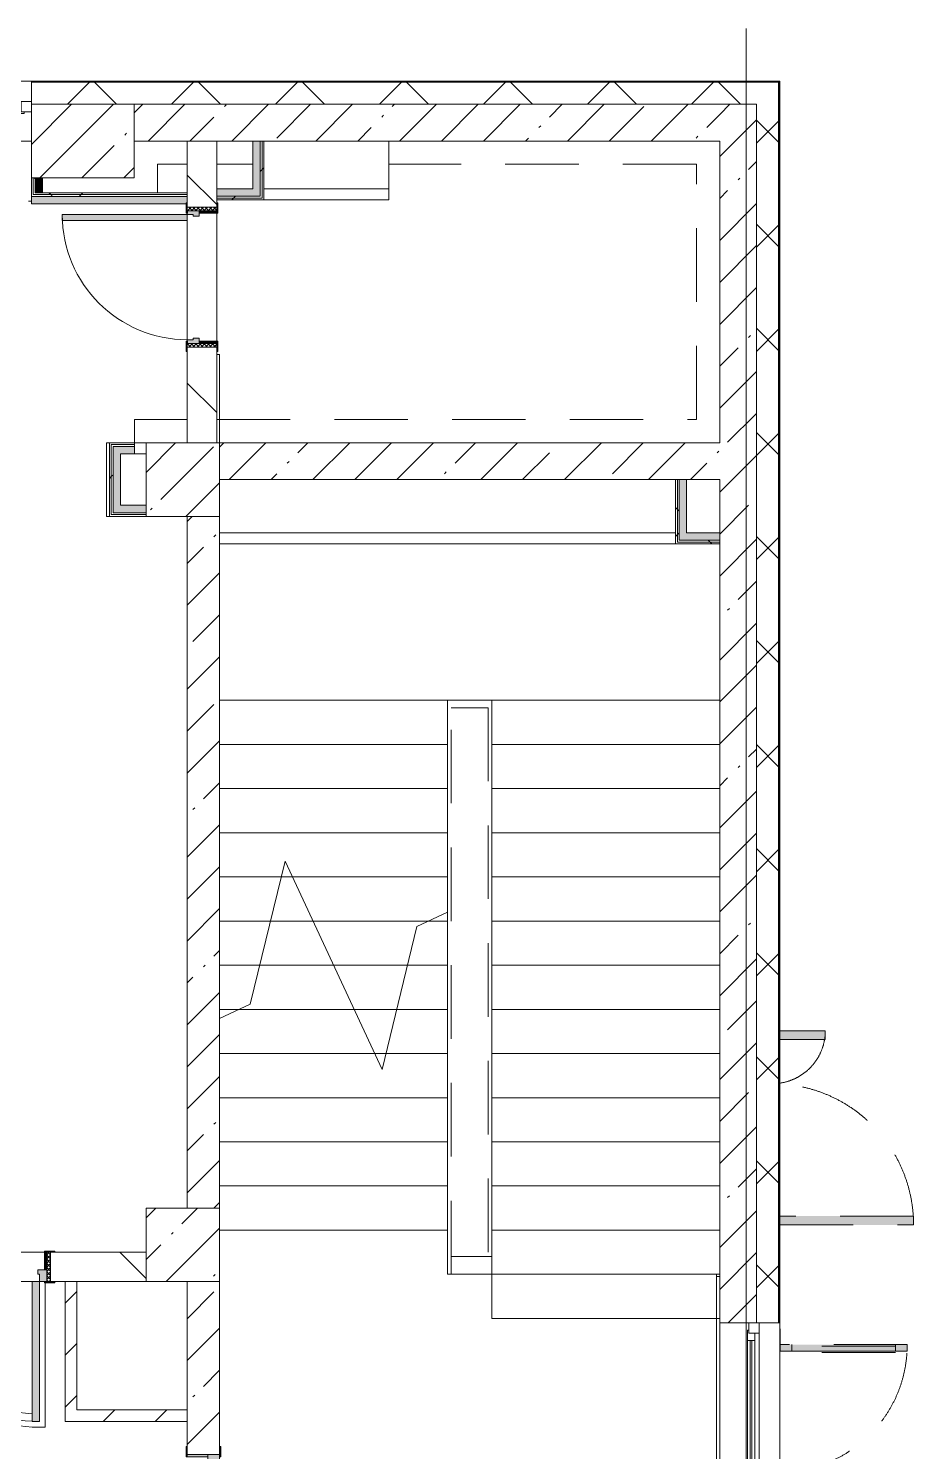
# Model space of a CAD drawing. Header units: millimetres. Extents: x 35098 to 231722, y -8553 to 29000.
# Drawn here: x 224843 to 230860, y 12246 to 21915 of the extents above; entities that cross this region are included whole.
import ezdxf

# ---------------------------------------------------------------- set-up
doc = ezdxf.new("R2010")
doc.units = ezdxf.units.MM
doc.linetypes.add('200_ШТРИХ__ш1_п0_6_', pattern=[800, 500, -300])
for name, color, linetype, lineweight in [('A-DETL-MBND-1', 7, '200_ШТРИХ__ш1_п0_6_', 9), ('A-GLAZ-2', 7, 'Continuous', 5), ('A-WALL', 7, 'Continuous', 9), ('A-WALL-4', 7, 'Continuous', 5), ('I-WALL-3', 7, 'Continuous', 5), ('S-COLS-1', 7, 'Continuous', 5), ('S-STRS-4', 7, 'Continuous', 5), ('S-STRS-MBND-2', 7, 'Continuous', 5), ('Оси', 7, 'Continuous', 9)]:
    doc.layers.add(name, color=color, linetype=linetype, lineweight=lineweight)
for name, color, linetype, lineweight, true_color in [('A-DOOR-2', 7, 'Continuous', 5, 0xaaaaaa), ('A-DOOR-3', 7, 'Continuous', 5, 0xe2e2e2), ('A-DOOR-FRAM-1', 7, 'Continuous', 5, 0xe2e2e2), ('A-DOOR-FRAM-2', 7, 'Continuous', 5, 0xaaaaaa), ('A-FLOR-1', 7, 'Continuous', 5, 0xaaaaaa), ('I-WALL-1', 7, 'Continuous', 5, 0xe7e7e7), ('I-WALL-2', 7, 'Continuous', 9, 0xe7e7e7)]:
    doc.layers.add(name, color=color, linetype=linetype, lineweight=lineweight, true_color=true_color)
pattern_1 = [(45, (104712.3, 0), (-285.1231, 285.1231), []), (45, (104997.44, 0), (-285.1231, 285.1231), [504.031, -100.806, 16.764, -84.042])]
pattern_2 = [(45, (104712.3, 0), (-353.5534, 353.5534), []), (135, (104712.3, 0), (-353.5534, -353.5534), [])]
pattern_3 = [(135, (104712.3, 0), (-353.5534, -353.5534), [])]
pattern_4 = [(45, (104712.32, 0), (-176.7767, 176.7767), [])]
pattern_5 = [(45, (104712.3, 0), (-530.33, 530.33), []), (135, (104712.3, 0), (-530.33, -530.33), [])]

# ---------------------------------------------------------------- blocks, each defined once
blk = doc.blocks.new('110_Дверь_СКБ_2Ст - Д-1_л_Лестничная клетка EIS60 2-32142534-2_7_2_птичка')
at = {"layer": 'A-DOOR-3'}
for points in [[(662.5, 110), (662.5, 1010), (612.5, 1010), (612.5, 110)], [(-587.5, 510), (-637.5, 510), (-637.5, 110), (-587.5, 110), (-587.5, 433.2)], [(712.5, 30), (697.5, 30), (697.5, -110), (712.5, -110), (712.5, -30.6)]]:
    blk.add_hatch(color=256, dxfattribs=at).paths.add_polyline_path(points)
h = blk.add_hatch(color=256, dxfattribs=at)
h.paths.add_polyline_path([(712.5, 110), (662.5, 110), (662.5, 60), (652.5, 60), (652.5, 30), (712.5, 30)])
h.paths.add_polyline_path([(-627.5, 30), (-627.5, 60), (-637.5, 60), (-637.5, 110), (-687.5, 110), (-687.5, 30)])
at = {"layer": 'A-DOOR-FRAM-1'}
for points in [[(-672.5, 110), (-672.5, 118), (-742.5, 118), (-742.5, 110)], [(767.5, 110), (767.5, 118), (697.5, 118), (697.5, 110)], [(-672.5, 30), (-687.5, 30), (-687.5, -110), (-672.5, -110), (-672.5, -30.6)], [(-672.5, -110), (-742.5, -110), (-742.5, -118), (-672.5, -118)], [(767.5, -118), (767.5, -110), (697.5, -110), (697.5, -118)]]:
    blk.add_hatch(color=256, dxfattribs=at).paths.add_polyline_path(points)
at = {"layer": 'A-DOOR-2'}
for p, q in [((662.5, 1010), (612.5, 1010)), ((612.5, 1010), (612.5, 110)), ((662.5, 110), (662.5, 1010)), ((-637.5, 510), (-637.5, 110)), ((-587.5, 510), (-637.5, 510)), ((-587.5, 110), (-587.5, 510)), ((-637.5, 110), (-587.5, 110)), ((612.5, 110), (662.5, 110))]:
    blk.add_line(p, q, dxfattribs=at)
for centre, radius, start, end in [((662.5, 110), 900, 90, 180), ((-637.5, 110), 400, 360, 90)]:
    blk.add_arc(centre, radius, start, end, dxfattribs=at)
at = {"layer": 'A-DOOR-FRAM-2'}
for p, q in [((-672.5, 118), (-742.5, 118)), ((-742.5, 118), (-742.5, 110)), ((-742.5, 110), (-672.5, 110)), ((-637.5, 110), (-687.5, 110)), ((-687.5, 110), (-687.5, 30)), ((-672.5, 110), (-672.5, 118)), ((-637.5, 60), (-637.5, 110)), ((662.5, 110), (662.5, 60)), ((712.5, 110), (662.5, 110)), ((767.5, 118), (697.5, 118)), ((697.5, 118), (697.5, 110)), ((697.5, 110), (767.5, 110)), ((712.5, 30), (712.5, 110)), ((767.5, 110), (767.5, 118)), ((-687.5, 30), (-627.5, 30)), ((-672.5, 30), (-687.5, 30)), ((-687.5, 30), (-687.5, -110)), ((-672.5, -110), (-672.5, 30)), ((-627.5, 60), (-637.5, 60)), ((-627.5, 30), (-627.5, 60)), ((662.5, 60), (652.5, 60)), ((652.5, 60), (652.5, 30)), ((652.5, 30), (712.5, 30)), ((712.5, 30), (697.5, 30)), ((697.5, 30), (697.5, -110)), ((712.5, -110), (712.5, 30)), ((-672.5, -110), (-742.5, -110)), ((-742.5, -110), (-742.5, -118)), ((-742.5, -118), (-672.5, -118)), ((-687.5, -110), (-672.5, -110)), ((-672.5, -118), (-672.5, -110)), ((697.5, -110), (712.5, -110)), ((767.5, -110), (697.5, -110)), ((697.5, -110), (697.5, -118)), ((697.5, -118), (767.5, -118)), ((767.5, -118), (767.5, -110))]:
    blk.add_line(p, q, dxfattribs=at)
blk = doc.blocks.new('120_Окно_СКБ_1Ст - 120_Окно_СКБ_1Ст 900х2500_h_ с форточкой-V128-2_7_2_птичка')
at = {"layer": 'A-GLAZ-2'}
for p, q in [((-450, -127), (-450, -57)), ((-450, -57), (-380, -57)), ((450, -57), (-450, -57)), ((-380, -57), (-380, -127)), ((380, -87), (-380, -87)), ((-380, -87), (-380, -127)), ((-330, -137), (-330, -87)), ((330, -137), (330, -87)), ((380, -127), (380, -57)), ((380, -57), (450, -57)), ((380, -127), (380, -87)), ((450, -57), (450, -127)), ((-380, -127), (-450, -127)), ((-450, -127), (-400, -127)), ((-380, -127), (-400, -127)), ((-400, -127), (-400, -137)), ((-400, -137), (400, -137)), ((400, -137), (-400, -137)), ((-330, -107), (330, -107)), ((330, -117), (-330, -117)), ((450, -127), (380, -127)), ((400, -127), (380, -127)), ((400, -127), (449.8, -127)), ((400, -137), (400, -127))]:
    blk.add_line(p, q, dxfattribs=at)
blk = doc.blocks.new('120_Окно_СКБ_1Ст - 120_Окно_СКБ_1Ст 1200х2500_h_ с форточкой2-24160662-2_7_2_птичка')
at = {"layer": 'A-GLAZ-2'}
for p, q in [((-600, -127), (-600, -57)), ((-600, -57), (-530, -57)), ((600, -57), (-600, -57)), ((-530, -57), (-530, -127)), ((530, -87), (-530, -87)), ((-530, -87), (-530, -127)), ((-480, -137), (-480, -87)), ((480, -137), (480, -87)), ((530, -127), (530, -57)), ((530, -57), (600, -57)), ((530, -127), (530, -87)), ((600, -57), (600, -127)), ((-530, -127), (-600, -127)), ((-600, -127), (-550, -127)), ((-530, -127), (-550, -127)), ((-550, -127), (-550, -137)), ((-550, -137), (550, -137)), ((550, -137), (-550, -137)), ((-480, -107), (480, -107)), ((480, -117), (-480, -117)), ((600, -127), (530, -127)), ((550, -127), (530, -127)), ((550, -127), (600, -127)), ((550, -137), (550, -127))]:
    blk.add_line(p, q, dxfattribs=at)
blk = doc.blocks.new('110_Дверь_СКБ_1Ст_Внутренняя1 - Д-8 950x2100h_охрана-V79-2_7_2_птичка')
at = {"layer": 'A-DOOR-2'}
h = blk.add_hatch(dxfattribs=at)
h.set_pattern_fill('FP_116', color=256, style=0, pattern_type=2)
h.set_pattern_definition([(135, (1826.41, 164.685), (-14.14214, -14.14214), []), (225, (1826.41, 164.685), (14.14214, -14.14214), [])])
h.paths.add_polyline_path([(487.5, 100), (462.5, 100), (462.5, -100), (487.5, -100), (487.5, -34.8)])
at = {"layer": 'A-DOOR-3'}
h = blk.add_hatch(color=256, dxfattribs=at)
h.paths.add_polyline_path([(-437.5, 100), (-437.5, 20), (-402.5, 20), (-402.5, 60), (-412.5, 60), (-416.2, 100)])
h.paths.add_polyline_path([(437.5, 100), (437.5, 60), (427.5, 60), (427.5, 20), (462.5, 20), (462.5, 100)])
at = {"layer": 'A-DOOR-FRAM-1'}
for points in [[(397.5, 950), (397.5, 100), (437.5, 100), (437.5, 950)], [(-492.5, 108), (-492.5, 100), (-422.5, 100), (-422.5, 108)], [(511.4, 108), (447.5, 108), (447.5, 100), (517.5, 100), (517.5, 108)], [(-422.5, 20), (-437.5, 20), (-437.5, -100), (-422.5, -100), (-422.5, -34.8)], [(462.5, 20), (447.5, 20), (447.5, -100), (462.5, -100), (462.5, -34.8)], [(-492.5, -100), (-492.5, -108), (-422.5, -108), (-422.5, -100)], [(517.5, -100), (447.5, -100), (447.5, -108), (517.5, -108)]]:
    blk.add_hatch(color=256, dxfattribs=at).paths.add_polyline_path(points)
at = {"layer": 'A-DOOR-FRAM-2'}
h = blk.add_hatch(dxfattribs=at)
h.set_pattern_fill('FP_117', color=256, style=0, pattern_type=2)
h.set_pattern_definition([(45, (-296.384, 164.685), (-14.1421, 14.1421), []), (135, (-296.384, 164.685), (-14.1421, -14.1421), [])])
h.paths.add_polyline_path([(-437.5, 100), (-462.5, 100), (-462.5, -100), (-437.5, -100), (-437.5, -34.8)])
at = {"layer": 'A-DOOR-2'}
for p, q in [((437.5, 950), (397.5, 950)), ((397.5, 950), (397.5, 100)), ((437.5, 100), (437.5, 950)), ((397.5, 100), (437.5, 100))]:
    blk.add_line(p, q, dxfattribs=at)
blk.add_arc((437.5, 100), 850, 90, 180, dxfattribs=at)
at = {"layer": 'A-DOOR-FRAM-2'}
for p, q in [((-422.5, 108), (-492.5, 108)), ((-492.5, 108), (-492.5, 100)), ((-492.5, 100), (-422.5, 100)), ((-437.5, 100), (-462.5, 100)), ((-462.5, 100), (-462.5, -100)), ((-412.5, 100), (-437.5, 100)), ((-437.5, 100), (-437.5, 20)), ((-437.5, -100), (-437.5, 100)), ((-422.5, 100), (-437.5, 100)), ((-437.5, 100), (-437.5, 99)), ((-437.5, 99), (-422.5, 99)), ((-422.5, 100), (-422.5, 108)), ((-422.5, 99), (-422.5, 100)), ((-412.5, 60), (-412.5, 100)), ((437.5, 100), (437.5, 60)), ((462.5, 100), (437.5, 100)), ((517.5, 108), (447.5, 108)), ((447.5, 108), (447.5, 100)), ((462.5, 100), (447.5, 100)), ((447.5, 100), (447.5, 99)), ((447.5, 100), (517.5, 100)), ((447.5, 99), (462.5, 99)), ((462.5, 20), (462.5, 100)), ((487.5, 100), (462.5, 100)), ((462.5, 100), (462.5, -100)), ((462.5, 99), (462.5, 100)), ((487.5, -100), (487.5, 100)), ((517.5, 100), (517.5, 108)), ((-437.5, 20), (-402.5, 20)), ((-422.5, 20), (-437.5, 20)), ((-437.5, 20), (-437.5, -100)), ((-422.5, -100), (-422.5, 20)), ((-402.5, 60), (-412.5, 60)), ((-402.5, 20), (-402.5, 60)), ((437.5, 60), (427.5, 60)), ((427.5, 60), (427.5, 20)), ((427.5, 20), (462.5, 20)), ((462.5, 20), (447.5, 20)), ((447.5, 20), (447.5, -100)), ((462.5, -100), (462.5, 20)), ((-422.5, -100), (-492.5, -100)), ((-492.5, -100), (-492.5, -108)), ((-492.5, -108), (-422.5, -108)), ((-462.5, -100), (-437.5, -100)), ((-437.5, -100), (-422.5, -100)), ((-422.5, -108), (-422.5, -100)), ((447.5, -100), (462.5, -100)), ((517.5, -100), (447.5, -100)), ((447.5, -100), (447.5, -108)), ((447.5, -108), (517.5, -108)), ((462.5, -100), (487.5, -100)), ((517.5, -108), (517.5, -100))]:
    blk.add_line(p, q, dxfattribs=at)
blk = doc.blocks.new('BSC_Колонна _Прямоугольная - 700х500-23282984-2_7_2_птичка')
at = {"layer": 'S-COLS-1'}
h = blk.add_hatch(dxfattribs=at)
h.set_pattern_fill('FP_180', color=256, style=0, pattern_type=2)
h.set_pattern_definition([(45, (-120500, -21150), (-285.1231, 285.1231), []), (45, (-120214.88, -21150), (-285.1231, 285.1231), [504.031, -100.806, 16.764, -84.042])])
h.paths.add_polyline_path([(-138.1, -250), (350, -250), (350, 250), (-350, 250), (-350, -250)])
for p, q in [((350, 250), (-350, 250)), ((-350, 250), (-350, -250)), ((350, -250), (350, 250)), ((-350, -250), (350, -250))]:
    blk.add_line(p, q, dxfattribs=at)
blk = doc.blocks.new('110_Дверь_СКБ_2Ст_Наружная - ДН-3_1_л__ Двухстворчатая 1200 х2900 из подвала EI30-23667726-2_7_2_птичка')
at = {"layer": 'A-DETL-MBND-1'}
for points in [[(679.5, 989), (619.5, 989), (619.5, 79), (679.5, 79)], [(-580.5, 79), (-580.5, 389), (-640.5, 389), (-640.5, 79)]]:
    blk.add_hatch(color=256, dxfattribs=at).paths.add_polyline_path(points)
for p, q in [((679.5, 989), (619.5, 989)), ((619.5, 989), (619.5, 79)), ((679.5, 79), (679.5, 989)), ((-640.5, 389), (-640.5, 79)), ((-580.5, 389), (-640.5, 389)), ((-580.5, 79), (-580.5, 389))]:
    blk.add_line(p, q, dxfattribs=at)
for centre, radius, start, end in [((679.5, 29), 960, 90, 176.98148), ((-640.5, 29), 360, 8.16602, 90)]:
    blk.add_arc(centre, radius, start, end, dxfattribs=at)
blk = doc.blocks.new('Дверь_Витражная_СКБ_2Ст - ВН-6-31912847-2_7_2_птичка')
at = {"layer": 'A-DETL-MBND-1'}
for points in [[(-643, -370), (-598, -370), (-598, -20), (-643, -20)], [(562, -884), (607, -884), (607, -20), (562, -20)]]:
    blk.add_hatch(color=256, dxfattribs=at).paths.add_polyline_path(points)
for p, q in [((-607, -20), (-715, -20)), ((-715, -20), (-607, -20)), ((-598, -20), (-643, -20)), ((-643, -370), (-643, -20)), ((-598, -20), (-643, -20)), ((-643, -20), (-643, -370)), ((-607, -370), (-607, -20)), ((-598, -370), (-598, -20)), ((-598, -370), (-598, -20)), ((562, -20), (607, -20)), ((562, -884), (562, -20)), ((562, -20), (562, -884)), ((607, -20), (562, -20)), ((607, -884), (607, -20)), ((607, -884), (607, -20)), ((607, -20), (715, -20)), ((607, -20), (715, -20)), ((607, -884), (607, -20)), ((-643, -100), (-598, -100)), ((-633, -290), (-633, -100)), ((-589, -290), (-589, -100)), ((553, -804), (553, -100)), ((607, -100), (562, -100)), ((597, -804), (597, -100)), ((-643, -290), (-598, -290)), ((-643, -370), (-598, -370)), ((-643, -370), (-598, -370)), ((607, -804), (562, -804)), ((607, -884), (562, -884)), ((562, -884), (607, -884))]:
    blk.add_line(p, q, dxfattribs=at)
for centre, radius, start, end in [((-607, -20), 350, 270, 0), ((607, -20), 864, 180, 270)]:
    blk.add_arc(centre, radius, start, end, dxfattribs=at)
blk = doc.blocks.new('BSC_Колонна _Прямоугольная - 500х500-22291386-2_7_2_птичка')
at = {"layer": 'S-COLS-1'}
h = blk.add_hatch(dxfattribs=at)
h.set_pattern_fill('FP_201', color=256, style=0, pattern_type=2)
h.set_pattern_definition([(45, (-121180, -13650), (-285.1231, 285.1231), []), (45, (-120894.88, -13650), (-285.1231, 285.1231), [504.031, -100.806, 16.764, -84.042])])
h.paths.add_polyline_path([(-250, -250), (250, -250), (250, 250), (-250, 250), (-250, -115.2)])
for p, q in [((250, 250), (-250, 250)), ((-250, 250), (-250, -250)), ((250, -250), (250, 250)), ((-250, -250), (250, -250))]:
    blk.add_line(p, q, dxfattribs=at)
blk = doc.blocks.new('BSC_Колонна _Прямоугольная - 500х500-V185-2_7_2_птичка')
at = {"layer": 'S-COLS-1'}
h = blk.add_hatch(dxfattribs=at)
h.set_pattern_fill('FP_210', color=256, style=0, pattern_type=2)
h.set_pattern_definition([(45, (-121180, -18850), (-285.1231, 285.1231), []), (45, (-120894.88, -18850), (-285.1231, 285.1231), [504.031, -100.806, 16.764, -84.042])])
h.paths.add_polyline_path([(-250, -250), (250, -250), (250, 250), (-250, 250), (-250, -109.1)])
for p, q in [((250, 250), (-250, 250)), ((-250, 250), (-250, -250)), ((250, -250), (250, 250)), ((-250, -250), (250, -250))]:
    blk.add_line(p, q, dxfattribs=at)
blk = doc.blocks.new('110_Дверь_СКБ_2Ст - Д-6_п__ ДОО_Дв_1450x2100h_Дверь из раздевальной в коридор-32371698-2_7_2_птичка')
at = {"layer": 'A-DOOR-2'}
h = blk.add_hatch(dxfattribs=at)
h.set_pattern_fill('FP_216', color=256, style=0, pattern_type=2)
h.set_pattern_definition([(225, (1576.41, -164.685), (-14.14214, 14.14214), []), (135, (1576.41, -164.685), (14.14214, 14.14214), [])])
h.paths.add_polyline_path([(737.5, -100), (737.5, 100), (712.5, 100), (712.5, -100)])
at = {"layer": 'A-DOOR-3'}
h = blk.add_hatch(color=256, dxfattribs=at)
h.paths.add_polyline_path([(-637.5, -100), (-637.5, -50), (-627.5, -50), (-627.5, -20), (-687.5, -20), (-687.5, -100)])
h.paths.add_polyline_path([(662.5, -100), (712.5, -100), (712.5, -20), (652.5, -20), (652.5, -50), (662.5, -50)])
for points in [[(-587.5, -450), (-587.5, -100), (-637.5, -100), (-637.5, -450)], [(612.5, -1050), (662.5, -1050), (662.5, -100), (612.5, -100)]]:
    blk.add_hatch(color=256, dxfattribs=at).paths.add_polyline_path(points)
at = {"layer": 'A-DOOR-FRAM-1'}
for points in [[(-672.5, 100), (-672.5, 108), (-742.5, 108), (-742.5, 100)], [(-672.5, -20), (-672.5, 100), (-687.5, 100), (-687.5, -20)], [(767.5, 100), (767.5, 108), (697.5, 108), (697.5, 100)], [(712.5, -20), (712.5, 100), (697.5, 100), (697.5, -20)], [(-672.5, -108), (-672.5, -100), (-742.5, -100), (-742.5, -108)], [(767.5, -108), (767.5, -100), (697.5, -100), (697.5, -108)]]:
    blk.add_hatch(color=256, dxfattribs=at).paths.add_polyline_path(points)
at = {"layer": 'A-DOOR-FRAM-2'}
h = blk.add_hatch(dxfattribs=at)
h.set_pattern_fill('FP_217', color=256, style=0, pattern_type=2)
h.set_pattern_definition([(315, (-546.384, -164.685), (-14.1421, -14.1421), []), (225, (-546.384, -164.685), (-14.1421, 14.1421), [])])
h.paths.add_polyline_path([(-687.5, -100), (-687.5, 100), (-712.5, 100), (-712.5, -100)])
at = {"layer": 'A-DOOR-2'}
for p, q in [((-637.5, -100), (-587.5, -100)), ((-637.5, -450), (-637.5, -100)), ((-587.5, -100), (-587.5, -450)), ((612.5, -100), (662.5, -100)), ((612.5, -1050), (612.5, -100)), ((662.5, -100), (662.5, -1050)), ((-587.5, -450), (-637.5, -450)), ((662.5, -1050), (612.5, -1050))]:
    blk.add_line(p, q, dxfattribs=at)
for centre, radius, start, end in [((-637.5, -100), 350, 270, 0), ((662.5, -100), 950, 180, 270)]:
    blk.add_arc(centre, radius, start, end, dxfattribs=at)
at = {"layer": 'A-DOOR-FRAM-2'}
for p, q in [((-742.5, 108), (-672.5, 108)), ((-742.5, 100), (-742.5, 108)), ((-672.5, 100), (-742.5, 100)), ((-712.5, 100), (-687.5, 100)), ((-712.5, -100), (-712.5, 100)), ((-687.5, 100), (-687.5, -100)), ((-687.5, 100), (-672.5, 100)), ((-687.5, -20), (-687.5, 100)), ((-672.5, 108), (-672.5, 100)), ((-672.5, 100), (-672.5, -20)), ((697.5, 100), (697.5, 108)), ((697.5, 108), (767.5, 108)), ((697.5, -20), (697.5, 100)), ((697.5, 100), (712.5, 100)), ((767.5, 100), (697.5, 100)), ((712.5, -100), (712.5, 100)), ((712.5, 100), (737.5, 100)), ((712.5, 100), (712.5, -20)), ((737.5, 100), (737.5, -100)), ((767.5, 108), (767.5, 100)), ((-687.5, -20), (-627.5, -20)), ((-687.5, -100), (-687.5, -20)), ((-672.5, -20), (-687.5, -20)), ((-637.5, -50), (-637.5, -100)), ((-627.5, -50), (-637.5, -50)), ((-627.5, -20), (-627.5, -50)), ((652.5, -20), (712.5, -20)), ((652.5, -50), (652.5, -20)), ((662.5, -50), (652.5, -50)), ((662.5, -100), (662.5, -50)), ((712.5, -20), (697.5, -20)), ((712.5, -20), (712.5, -100)), ((-742.5, -100), (-672.5, -100)), ((-742.5, -108), (-742.5, -100)), ((-672.5, -108), (-742.5, -108)), ((-687.5, -100), (-712.5, -100)), ((-637.5, -100), (-687.5, -100)), ((-672.5, -100), (-672.5, -108)), ((712.5, -100), (662.5, -100)), ((697.5, -108), (697.5, -100)), ((697.5, -100), (767.5, -100)), ((767.5, -108), (697.5, -108)), ((737.5, -100), (712.5, -100)), ((767.5, -100), (767.5, -108))]:
    blk.add_line(p, q, dxfattribs=at)
blk = doc.blocks.new('Зашивка приборов отопления30 - Зашивка приборов отопления-33323465-2_7_2_птичка')
at = {"layer": 'A-WALL-4'}
for p, q in [((121290.8, 18669.6), (124390.8, 18669.6)), ((124390.8, 18669.6), (121290.8, 18669.6)), ((121290.8, 18594.6), (124390.8, 18594.6))]:
    blk.add_line(p, q, dxfattribs=at)
blk = doc.blocks.new('Зашивка приборов отопления44 - Зашивка приборов отопления-33398827-2_7_2_птичка')
at = {"layer": 'A-WALL-4'}
for p, q in [((122140.8, 18669.6), (122140.8, 18994.6)), ((121290.8, 18669.6), (122140.8, 18669.6)), ((122141.3, 18669.6), (121290.8, 18669.6)), ((122141.3, 18594.6), (122141.3, 18669.6)), ((121290.8, 18594.6), (122141.3, 18594.6))]:
    blk.add_line(p, q, dxfattribs=at)

msp = doc.modelspace()

# ---------------------------------------------------------------- hatches: boundary and pattern name
at = {"layer": 'A-WALL-4'}
h = msp.add_hatch(dxfattribs=at)
h.set_pattern_fill('FP_103', color=256, style=0, pattern_type=2)
h.set_pattern_definition(pattern_2)
h.paths.add_polyline_path([(229942.3, 21400), (229942.3, 21550), (224862.5, 21550), (224862.5, 21400), (229792.3, 21400)])
h.paths.add_polyline_path([(223962.5, 21400), (223962.5, 21550), (222612.8, 21550), (222612.8, 21400), (223219.2, 21400)])
h.paths.add_polyline_path([(211161.4, 21400), (211562.8, 21400), (211562.8, 21550), (210262.5, 21550), (210262.5, 21400), (210762.3, 21400)])
h.paths.add_polyline_path([(213762.8, 21400), (213762.8, 21550), (212462.8, 21550), (212462.8, 21400), (213016.5, 21400)])
h.paths.add_polyline_path([(214662.8, 21400), (215962.3, 21400), (215962.3, 21550), (214662.8, 21550)])
h.paths.add_polyline_path([(220812.8, 21400), (221712.8, 21400), (221712.8, 21550), (220312.8, 21550), (220312.8, 21400), (220436.6, 21400)])
h.paths.add_polyline_path([(216862.3, 21400), (218012.8, 21400), (218012.8, 21550), (216862.3, 21550)])
h.paths.add_polyline_path([(204668.8, 21400), (205862.3, 21400), (205862.3, 21550), (201322.3, 21550), (201322.3, 21400), (203741.3, 21400)])
h.paths.add_polyline_path([(206762.3, 21400), (207962.5, 21400), (207962.5, 21550), (206762.3, 21550)])
h.paths.add_polyline_path([(198022.3, 21400), (198022.3, 21550), (197772.3, 21550), (197772.3, 21400)])
h = msp.add_hatch(dxfattribs=at)
h.set_pattern_fill('FP_103', color=256, style=0, pattern_type=2)
h.set_pattern_definition(pattern_2)
h.paths.add_polyline_path([(229792.3, -250), (229942.3, -250), (229942.3, 7700), (229792.3, 7700), (229792.3, -100)])
h.paths.add_polyline_path([(229942.3, 10000), (229942.3, 11920), (229792.3, 11920), (229792.3, 10000)])
h.paths.add_polyline_path([(229942.3, 13120), (229942.3, 21400), (229792.3, 21400), (229792.3, 13120)])
at = {"layer": 'I-WALL-1'}
for points in [[(226418.3, 20775), (226418.3, 21150), (226368.3, 21150), (226368.3, 20775)], [(226368.3, 20775), (226368.3, 20825), (226122.3, 20825), (226122.3, 20775)], [(225914.3, 20724), (225914.3, 20730), (225922.3, 20730), (225922.3, 20774), (224862.3, 20774), (224862.3, 20724), (225074.2, 20724)], [(225467.9, 18625), (225467.9, 19025), (225417.9, 19025), (225417.9, 18625)], [(229317.3, 18487.5), (229317.3, 18850), (229267.3, 18850), (229267.3, 18487.5)], [(225642.3, 18625), (225642.3, 18675), (225467.9, 18675), (225467.9, 18625)], [(229542.3, 18437.5), (229542.3, 18487.5), (229267.3, 18487.5), (229267.3, 18437.5)]]:
    msp.add_hatch(color=256, dxfattribs=at).paths.add_polyline_path(points)
at = {"layer": 'I-WALL-2'}
for points in [[(224937.3, 20799), (224937.3, 20900), (224887.3, 20900), (224887.3, 20799)], [(225564.3, 19025), (225564.3, 19075), (225417.9, 19075), (225417.9, 19025), (225538, 19025)]]:
    msp.add_hatch(color=256, dxfattribs=at).paths.add_polyline_path(points)
at = {"layer": 'I-WALL-3'}
h = msp.add_hatch(dxfattribs=at)
h.set_pattern_fill('FP_111', color=256, style=0, pattern_type=2)
h.set_pattern_definition(pattern_1)
h.paths.add_polyline_path([(216862.3, 21150), (218012.8, 21150), (218012.8, 21400), (216862.3, 21400)])
h.paths.add_polyline_path([(220812.8, 21150), (221712.8, 21150), (221712.8, 21400), (220812.8, 21400), (220812.8, 21239.3)])
h.paths.add_polyline_path([(225922.3, 21150), (225922.3, 21400), (225562.3, 21400), (225562.3, 21150)])
h.paths.add_polyline_path([(223227.8, 21150), (223962.5, 21150), (223962.5, 21400), (222612.8, 21400), (222612.8, 21150), (223219.2, 21150)])
h.paths.add_polyline_path([(205849.8, 21150), (205862.3, 21150), (205862.3, 21400), (205512.3, 21400), (205512.3, 21150), (205837.3, 21150)])
h.paths.add_polyline_path([(207451.3, 21150), (207962.5, 21150), (207962.5, 21400), (206762.3, 21400), (206762.3, 21150)])
h.paths.add_polyline_path([(210762.3, 21150), (211562.8, 21150), (211562.8, 21400), (210762.3, 21400)])
h.paths.add_polyline_path([(213016.5, 21150), (213762.8, 21150), (213762.8, 21400), (212462.8, 21400), (212462.8, 21150), (212937.3, 21150)])
h.paths.add_polyline_path([(215962.3, 21150), (215962.3, 21400), (215762.3, 21400), (215762.3, 21150), (215799, 21150)])
h.paths.add_polyline_path([(215062.3, 21150), (215062.3, 21400), (214662.8, 21400), (214662.8, 21150), (214871.5, 21150)])
h = msp.add_hatch(dxfattribs=at)
h.set_pattern_fill('FP_111', color=256, style=0, pattern_type=2)
h.set_pattern_definition(pattern_1)
h.paths.add_polyline_path([(229542.3, 21150), (229542.3, 21400), (225922.3, 21400), (225922.3, 21150), (227856.8, 21150)])
h = msp.add_hatch(dxfattribs=at)
h.set_pattern_fill('FP_111', color=256, style=0, pattern_type=2)
h.set_pattern_definition(pattern_1)
h.paths.add_polyline_path([(229711.8, 10600), (229792.3, 10600), (229792.3, 11920), (229542.3, 11920), (229542.3, 10600)])
h.paths.add_polyline_path([(229792.3, 13120), (229792.3, 21400), (229542.3, 21400), (229542.3, 13120), (229711.8, 13120)])
h = msp.add_hatch(dxfattribs=at)
h.set_pattern_fill('FP_114', color=256, style=0, pattern_type=2)
h.set_pattern_definition(pattern_3)
h.paths.add_polyline_path([(225922.3, 19100), (226122.3, 19100), (226122.3, 19750), (225922.3, 19750), (225922.3, 19319.3)])
h.paths.add_polyline_path([(226122.3, 20700), (226122.3, 21150), (225922.3, 21150), (225922.3, 20700), (226001.7, 20700)])
h = msp.add_hatch(dxfattribs=at)
h.set_pattern_fill('FP_215', color=256, style=0, pattern_type=2)
h.set_pattern_definition(pattern_5)
h.paths.add_polyline_path([(226430.8, 20762.5), (226430.8, 21150), (226418.3, 21150), (226418.3, 20762.5)])
h = msp.add_hatch(dxfattribs=at)
h.set_pattern_fill('FP_215', color=256, style=0, pattern_type=2)
h.set_pattern_definition(pattern_5)
h.paths.add_polyline_path([(226443.3, 20750), (226443.3, 21150), (226430.8, 21150), (226430.8, 20750)])
h = msp.add_hatch(dxfattribs=at)
h.set_pattern_fill('FP_215', color=256, style=0, pattern_type=2)
h.set_pattern_definition(pattern_5)
h.paths.add_polyline_path([(224887.3, 20799), (224887.3, 20900), (224874.8, 20900), (224874.8, 20799)])
h = msp.add_hatch(dxfattribs=at)
h.set_pattern_fill('FP_215', color=256, style=0, pattern_type=2)
h.set_pattern_definition(pattern_5)
h.paths.add_polyline_path([(225922.3, 20786.5), (225922.3, 20799), (224874.8, 20799), (224874.8, 20786.5), (225074.2, 20786.5)])
h = msp.add_hatch(dxfattribs=at)
h.set_pattern_fill('FP_215', color=256, style=0, pattern_type=2)
h.set_pattern_definition(pattern_5)
h.paths.add_polyline_path([(225922.3, 20774), (225922.3, 20786.5), (224862.3, 20786.5), (224862.3, 20774), (225074.2, 20774)])
h = msp.add_hatch(dxfattribs=at)
h.set_pattern_fill('FP_215', color=256, style=0, pattern_type=2)
h.set_pattern_definition(pattern_5)
h.paths.add_polyline_path([(226418.3, 20762.5), (226418.3, 20775), (226122.3, 20775), (226122.3, 20762.5), (226368.3, 20762.5)])
h = msp.add_hatch(dxfattribs=at)
h.set_pattern_fill('FP_215', color=256, style=0, pattern_type=2)
h.set_pattern_definition(pattern_5)
h.paths.add_polyline_path([(226368.3, 20750), (226430.8, 20750), (226430.8, 20762.5), (226122.3, 20762.5), (226122.3, 20750)])
h = msp.add_hatch(dxfattribs=at)
h.set_pattern_fill('FP_215', color=256, style=0, pattern_type=2)
h.set_pattern_definition(pattern_5)
h.paths.add_polyline_path([(225405.4, 18600), (225405.4, 19087.5), (225392.9, 19087.5), (225392.9, 18600)])
h = msp.add_hatch(dxfattribs=at)
h.set_pattern_fill('FP_215', color=256, style=0, pattern_type=2)
h.set_pattern_definition(pattern_5)
h.paths.add_polyline_path([(225417.9, 18612.5), (225417.9, 19075), (225405.4, 19075), (225405.4, 18612.5)])
h = msp.add_hatch(dxfattribs=at)
h.set_pattern_fill('FP_111', color=256, style=0, pattern_type=2)
h.set_pattern_definition(pattern_1)
h.paths.add_polyline_path([(229542.3, 18850), (229542.3, 19100), (226142.3, 19100), (226142.3, 18850), (229317.3, 18850)])
h = msp.add_hatch(dxfattribs=at)
h.set_pattern_fill('FP_215', color=256, style=0, pattern_type=2)
h.set_pattern_definition(pattern_5)
h.paths.add_polyline_path([(229254.8, 18425), (229254.8, 18850), (229242.3, 18850), (229242.3, 18425)])
h = msp.add_hatch(dxfattribs=at)
h.set_pattern_fill('FP_215', color=256, style=0, pattern_type=2)
h.set_pattern_definition(pattern_5)
h.paths.add_polyline_path([(229254.8, 18437.5), (229267.3, 18437.5), (229267.3, 18850), (229254.8, 18850), (229254.8, 18487.5)])
h = msp.add_hatch(dxfattribs=at)
h.set_pattern_fill('FP_111', color=256, style=0, pattern_type=2)
h.set_pattern_definition(pattern_1)
h.paths.add_polyline_path([(226001.7, 10600), (226142.3, 10600), (226142.3, 10825), (225922.3, 10825), (225922.3, 10600)])
h.paths.add_polyline_path([(226001.7, 12225), (226142.3, 12225), (226142.3, 13400), (225922.3, 13400), (225922.3, 12225)])
h.paths.add_polyline_path([(225935.5, 13900), (226142.3, 13900), (226142.3, 18600), (225922.3, 18600), (225922.3, 13900)])
h = msp.add_hatch(dxfattribs=at)
h.set_pattern_fill('FP_215', color=256, style=0, pattern_type=2)
h.set_pattern_definition(pattern_5)
h.paths.add_polyline_path([(229542.3, 18412.5), (229542.3, 18425), (229242.3, 18425), (229242.3, 18412.5)])
h = msp.add_hatch(dxfattribs=at)
h.set_pattern_fill('FP_215', color=256, style=0, pattern_type=2)
h.set_pattern_definition(pattern_5)
h.paths.add_polyline_path([(229542.3, 18425), (229542.3, 18437.5), (229254.8, 18437.5), (229254.8, 18425)])
h = msp.add_hatch(dxfattribs=at)
h.set_pattern_fill('FP_114', color=256, style=0, pattern_type=2)
h.set_pattern_definition(pattern_3)
h.paths.add_polyline_path([(220812.8, 13400), (223542.3, 13400), (223542.3, 13600), (220812.8, 13600), (220812.8, 13534.8)])
h.paths.add_polyline_path([(224992.3, 13400), (225642.3, 13400), (225642.3, 13600), (224992.3, 13600), (224992.3, 13534.8)])
h = msp.add_hatch(dxfattribs=at)
h.set_pattern_fill('FP_115', color=256, style=0, pattern_type=2)
h.set_pattern_definition(pattern_4)
h.paths.add_polyline_path([(225172.3, 12450), (225172.3, 13400), (225092.3, 13400), (225092.3, 12450)])
h = msp.add_hatch(dxfattribs=at)
h.set_pattern_fill('FP_115', color=256, style=0, pattern_type=2)
h.set_pattern_definition(pattern_4)
h.paths.add_polyline_path([(225922.3, 12450), (225922.3, 12530), (225172.3, 12530), (225172.3, 12450)])

# ---------------------------------------------------------------- linework, layer by layer
at = {"layer": 'A-DETL-MBND-1'}
for p, q in [((225922.3, 20992), (225720.3, 20992)), ((225720.3, 20992), (225720.3, 20799)), ((226368.3, 20992), (226122.3, 20992)), ((229384.3, 20992), (227293.3, 20992)), ((229384.3, 19258), (229384.3, 20992)), ((224842.5, 20742), (224862.3, 20742)), ((225564.3, 19100), (225564.3, 19258)), ((225564.3, 19258), (225922.3, 19258)), ((226122.3, 19258), (229384.3, 19258)), ((225564.3, 19025), (225642.3, 19025)), ((227717.3, 13450), (227717.3, 17300)), ((227967.3, 17300), (227717.3, 17300)), ((227967.3, 17300), (227967.3, 13570)), ((227717.3, 13570), (227992.3, 13570))]:
    msp.add_line(p, q, dxfattribs=at)
at = {"layer": 'A-FLOR-1'}
for p, q in [((225922.3, 19800), (225922.3, 20610)), ((225922.3, 20610), (225922.3, 19800)), ((226122.3, 19700), (226142.3, 19700)), ((226142.3, 19700), (226142.3, 19100)), ((225372.9, 18600), (225372.9, 19100)), ((225372.9, 19100), (225392.9, 19100)), ((225564.3, 19100), (225642.3, 19100)), ((225392.9, 18600), (225372.9, 18600)), ((227692.3, 13450), (227692.3, 13750)), ((229521.3, 13450), (227692.3, 13450)), ((229521.3, 10600), (229521.3, 13450)), ((224867.3, 13400), (223673.2, 13400)), ((224957.3, 12411.9), (224957.3, 13392)), ((229542.3, 13435), (229521.3, 13435))]:
    msp.add_line(p, q, dxfattribs=at)
for radius, start, end in [(910, 180.6926, 267.00995), (1000, 193.54971, 272.43764)]:
    msp.add_arc((224914.8, 13411), radius, start, end, dxfattribs=at)
at = {"layer": 'A-WALL'}
for p, q in [((229945.3, 21553), (224862.5, 21553)), ((229942.3, 21550), (224862.5, 21550)), ((229942.3, 13120), (229942.3, 21550)), ((229945.3, 13120), (229945.3, 21553)), ((225922.3, 21400), (225562.3, 21400)), ((229792.3, 21400), (229792.3, 13120)), ((226122.3, 21150), (225922.3, 21150)), ((226443.3, 21150), (226368.3, 21150)), ((226418.3, 20775), (226418.3, 21150)), ((226430.8, 20762.5), (226430.8, 21150)), ((224874.8, 20786.5), (224874.8, 20900)), ((224887.3, 20799), (224887.3, 20900)), ((224887.3, 20799), (224937.3, 20799)), ((225922.3, 20774), (224862.3, 20774)), ((225922.3, 20786.5), (224874.8, 20786.5)), ((226122.3, 20775), (226418.3, 20775)), ((226122.3, 20762.5), (226430.8, 20762.5)), ((225405.4, 19087.5), (225405.4, 18612.5)), ((225405.4, 19087.5), (225564.3, 19087.5)), ((225417.9, 19075), (225417.9, 18625)), ((225417.9, 19075), (225564.3, 19075)), ((229317.3, 18850), (229242.3, 18850)), ((229254.8, 18850), (229254.8, 18425)), ((229267.3, 18850), (229267.3, 18437.5)), ((225405.4, 18612.5), (225642.3, 18612.5)), ((225417.9, 18625), (225642.3, 18625)), ((229542.3, 18412.5), (229542.3, 18487.5)), ((229254.8, 18425), (229542.3, 18425)), ((229267.3, 18437.5), (229542.3, 18437.5)), ((225172.3, 13400), (225092.3, 13400)), ((225922.3, 12450), (225922.3, 12530))]:
    msp.add_line(p, q, dxfattribs=at)
at = {"layer": 'A-WALL-4'}
for p, q in [((229950.3, 21558), (215962.3, 21558)), ((224862.5, 21558), (224862.5, 21400)), ((229950.3, -258), (229950.3, 21558)), ((225922.3, 21400), (229792.3, 21400)), ((229792.3, 13120), (229950.3, 13120))]:
    msp.add_line(p, q, dxfattribs=at)
at = {"layer": 'I-WALL-3'}
for p, q in [((224862.3, 21150), (223227.8, 21150)), ((225562.3, 21150), (225922.3, 21150)), ((225922.3, 21150), (225922.3, 20730)), ((226122.3, 21150), (226368.3, 21150)), ((226122.3, 20730), (226122.3, 21150)), ((226368.3, 21150), (226368.3, 20825)), ((226443.3, 21150), (229542.3, 21150)), ((226443.3, 20750), (226443.3, 21150)), ((229542.3, 21150), (229542.3, 19100)), ((224862.3, 20900), (224862.3, 20724)), ((224937.3, 20799), (224937.3, 20900)), ((225922.3, 20799), (224937.3, 20799)), ((225922.3, 20730), (225922.3, 20799)), ((226368.3, 20825), (226122.3, 20825)), ((224862.3, 20724), (225914.3, 20724)), ((226122.3, 20750), (226443.3, 20750)), ((225922.3, 19800), (225922.3, 20610)), ((226122.3, 20660), (226122.3, 19790)), ((225922.3, 19720), (225922.3, 19100)), ((226122.3, 19100), (226122.3, 19720)), ((225392.9, 19100), (225392.9, 18600)), ((225564.3, 19100), (225392.9, 19100)), ((225564.3, 19025), (225564.3, 19100)), ((229542.3, 19100), (226142.3, 19100)), ((225467.9, 18675), (225467.9, 19025)), ((225467.9, 19025), (225564.3, 19025)), ((226142.3, 18850), (229242.3, 18850)), ((229242.3, 18850), (229242.3, 18412.5)), ((229317.3, 18850), (229542.3, 18850)), ((229317.3, 18487.5), (229317.3, 18850)), ((229542.3, 18850), (229542.3, 18487.5)), ((225642.3, 18675), (225467.9, 18675)), ((225392.9, 18600), (225642.3, 18600)), ((225922.3, 18600), (225922.3, 13900)), ((226142.3, 13900), (226142.3, 18600)), ((229542.3, 18487.5), (229317.3, 18487.5)), ((229242.3, 18412.5), (229542.3, 18412.5)), ((229542.3, 18412.5), (229542.3, 10600)), ((223582.3, 13600), (224952.3, 13600)), ((225642.3, 13600), (225022.3, 13600)), ((225022.3, 13400), (225092.3, 13400)), ((225092.3, 13400), (225092.3, 12450)), ((225172.3, 13400), (225642.3, 13400)), ((225172.3, 12530), (225172.3, 13400)), ((225922.3, 13400), (225922.3, 12530)), ((226142.3, 12280), (226142.3, 13400)), ((229542.3, 13120), (229792.3, 13120)), ((225922.3, 12530), (225172.3, 12530)), ((225092.3, 12450), (225922.3, 12450)), ((225922.3, 12450), (225922.3, 12280))]:
    msp.add_line(p, q, dxfattribs=at)
at = {"layer": 'S-STRS-4'}
for p, q in [((226142.3, 17350), (227692.3, 17350)), ((226142.3, 17350), (227692.3, 17350)), ((227692.3, 17350), (227992.3, 17350)), ((227692.3, 17050), (227692.3, 17350)), ((229542.3, 17350), (227992.3, 17350)), ((227992.3, 17350), (227992.3, 17050)), ((229542.3, 17350), (227992.3, 17350)), ((226142.3, 17050), (227692.3, 17050)), ((226142.3, 17050), (227692.3, 17050)), ((227692.3, 16750), (227692.3, 17050)), ((227992.3, 17050), (227992.3, 16750)), ((229542.3, 17050), (227992.3, 17050)), ((229542.3, 17050), (227992.3, 17050)), ((226142.3, 16750), (227692.3, 16750)), ((226142.3, 16750), (227692.3, 16750)), ((227692.3, 16450), (227692.3, 16750)), ((227992.3, 16750), (227992.3, 16450)), ((229542.3, 16750), (227992.3, 16750)), ((229542.3, 16750), (227992.3, 16750)), ((226142.3, 16450), (227692.3, 16450)), ((226142.3, 16450), (227692.3, 16450)), ((227692.3, 16150), (227692.3, 16450)), ((227992.3, 16450), (227992.3, 16150)), ((229542.3, 16450), (227992.3, 16450)), ((229542.3, 16450), (227992.3, 16450)), ((226142.3, 16150), (226560.9, 16150)), ((226142.3, 16150), (226560.9, 16150)), ((226560.9, 16150), (226637.5, 16150)), ((226560.9, 16150), (226637.5, 16150)), ((226637.5, 16150), (227692.3, 16150)), ((226637.5, 16150), (227692.3, 16150)), ((227692.3, 15911.4), (227692.3, 16150)), ((227992.3, 16150), (227992.3, 15850)), ((229542.3, 16150), (227992.3, 16150)), ((229542.3, 16150), (227992.3, 16150)), ((227692.3, 15850), (227692.3, 15911.4)), ((226142.3, 15850), (226488, 15850)), ((226142.3, 15850), (226488, 15850)), ((226488, 15850), (226777.4, 15850)), ((226488, 15850), (226777.4, 15850)), ((226777.4, 15850), (227560.7, 15850)), ((226777.4, 15850), (227560.7, 15850)), ((227560.7, 15850), (227692.3, 15850)), ((227560.7, 15850), (227692.3, 15850)), ((227692.3, 15550), (227692.3, 15850)), ((227992.3, 15850), (227992.3, 15550)), ((229542.3, 15850), (227992.3, 15850)), ((229542.3, 15850), (227992.3, 15850)), ((226142.3, 15550), (226415.1, 15550)), ((226142.3, 15550), (226415.1, 15550)), ((226415.1, 15550), (226917.3, 15550)), ((226415.1, 15550), (226917.3, 15550)), ((226917.3, 15550), (227419.6, 15550)), ((226917.3, 15550), (227419.6, 15550)), ((227419.6, 15550), (227692.3, 15550)), ((227419.6, 15550), (227692.3, 15550)), ((227692.3, 15250), (227692.3, 15550)), ((227992.3, 15550), (227992.3, 15250)), ((229542.3, 15550), (227992.3, 15550)), ((229542.3, 15550), (227992.3, 15550)), ((226142.3, 15250), (226274, 15250)), ((226142.3, 15250), (226274, 15250)), ((226274, 15250), (227057.2, 15250)), ((226274, 15250), (227057.2, 15250)), ((227057.2, 15250), (227346.7, 15250)), ((227057.2, 15250), (227346.7, 15250)), ((227346.7, 15250), (227692.3, 15250)), ((227346.7, 15250), (227692.3, 15250)), ((227692.3, 14950), (227692.3, 15250)), ((227992.3, 15250), (227992.3, 14950)), ((229542.3, 15250), (227992.3, 15250)), ((229542.3, 15250), (227992.3, 15250)), ((226142.3, 14950), (227197.1, 14950)), ((226142.3, 14950), (227197.1, 14950)), ((227197.1, 14950), (227273.7, 14950)), ((227197.1, 14950), (227273.7, 14950)), ((227273.7, 14950), (227692.3, 14950)), ((227273.7, 14950), (227692.3, 14950)), ((227692.3, 14650), (227692.3, 14950)), ((227992.3, 14950), (227992.3, 14650)), ((229542.3, 14950), (227992.3, 14950)), ((229542.3, 14950), (227992.3, 14950)), ((226142.3, 14650), (227692.3, 14650)), ((226142.3, 14650), (227692.3, 14650)), ((227692.3, 14350), (227692.3, 14650)), ((227992.3, 14650), (227992.3, 14350)), ((229542.3, 14650), (227992.3, 14650)), ((229542.3, 14650), (227992.3, 14650)), ((226142.3, 14350), (227692.3, 14350)), ((226142.3, 14350), (227692.3, 14350)), ((227692.3, 14050), (227692.3, 14350)), ((227992.3, 14350), (227992.3, 14050)), ((229542.3, 14350), (227992.3, 14350)), ((229542.3, 14350), (227992.3, 14350)), ((226142.3, 14050), (227692.3, 14050)), ((226142.3, 14050), (227692.3, 14050)), ((227692.3, 13750), (227692.3, 14050)), ((227992.3, 14050), (227992.3, 13750)), ((229542.3, 14050), (227992.3, 14050)), ((229542.3, 14050), (227992.3, 14050)), ((226142.3, 13750), (227692.3, 13750)), ((226142.3, 13750), (227692.3, 13750)), ((227992.3, 13750), (227992.3, 13450)), ((229542.3, 13750), (227992.3, 13750)), ((229542.3, 13750), (227992.3, 13750)), ((229542.3, 13450), (227992.3, 13450))]:
    msp.add_line(p, q, dxfattribs=at)
at = {"layer": 'S-STRS-MBND-2'}
for p, q in [((226142.3, 18850), (226142.3, 17350)), ((229542.3, 18850), (226142.3, 18850)), ((229542.3, 17350), (229542.3, 18850)), ((226142.3, 17350), (227692.3, 17350)), ((226142.3, 15848.6), (226142.3, 17350)), ((226142.3, 17350), (227692.3, 17350)), ((227692.3, 17350), (227992.3, 17350)), ((227692.3, 15911.4), (227692.3, 17350)), ((229542.3, 17350), (227992.3, 17350)), ((227992.3, 17350), (227992.3, 13150)), ((229542.3, 17350), (227992.3, 17350)), ((229542.3, 17350), (229542.3, 13150)), ((226142.3, 17050), (227692.3, 17050)), ((226142.3, 17050), (227692.3, 17050)), ((229542.3, 17050), (227992.3, 17050)), ((229542.3, 17050), (227992.3, 17050)), ((226142.3, 16750), (227692.3, 16750)), ((226142.3, 16750), (227692.3, 16750)), ((229542.3, 16750), (227992.3, 16750)), ((229542.3, 16750), (227992.3, 16750)), ((226142.3, 16450), (227692.3, 16450)), ((226142.3, 16450), (227692.3, 16450)), ((229542.3, 16450), (227992.3, 16450)), ((229542.3, 16450), (227992.3, 16450)), ((226587.1, 16258.1), (226350.9, 15285.9)), ((227247.5, 14841.9), (226587.1, 16258.1)), ((226142.3, 16150), (226560.9, 16150)), ((226142.3, 16150), (226560.9, 16150)), ((226637.5, 16150), (227692.3, 16150)), ((226637.5, 16150), (227692.3, 16150)), ((229542.3, 16150), (227992.3, 16150)), ((229542.3, 16150), (227992.3, 16150)), ((227692.3, 15911.4), (227483.8, 15814.1)), ((226142.3, 15850), (226488, 15850)), ((226142.3, 15850), (226488, 15850)), ((226777.4, 15850), (227560.7, 15850)), ((226777.4, 15850), (227560.7, 15850)), ((227483.8, 15814.1), (227247.5, 14841.9)), ((229542.3, 15850), (227992.3, 15850)), ((229542.3, 15850), (227992.3, 15850)), ((226142.3, 15550), (226415.1, 15550)), ((226142.3, 15550), (226415.1, 15550)), ((226917.3, 15550), (227419.6, 15550)), ((226917.3, 15550), (227419.6, 15550)), ((229542.3, 15550), (227992.3, 15550)), ((229542.3, 15550), (227992.3, 15550)), ((226350.9, 15285.9), (226142.3, 15188.6)), ((226142.3, 15250), (226274, 15250)), ((226142.3, 15250), (226274, 15250)), ((227057.2, 15250), (227346.7, 15250)), ((227057.2, 15250), (227346.7, 15250)), ((229542.3, 15250), (227992.3, 15250)), ((229542.3, 15250), (227992.3, 15250)), ((227197.1, 14950), (227273.7, 14950)), ((227197.1, 14950), (227273.7, 14950)), ((229542.3, 14950), (227992.3, 14950)), ((229542.3, 14950), (227992.3, 14950)), ((229542.3, 14650), (227992.3, 14650)), ((229542.3, 14650), (227992.3, 14650)), ((229542.3, 14350), (227992.3, 14350)), ((229542.3, 14350), (227992.3, 14350)), ((229542.3, 14050), (227992.3, 14050)), ((229542.3, 14050), (227992.3, 14050)), ((229542.3, 13750), (227992.3, 13750)), ((229542.3, 13750), (227992.3, 13750)), ((229542.3, 13450), (227992.3, 13450)), ((229542.3, 13450), (227992.3, 13450)), ((229542.3, 13150), (227992.3, 13150))]:
    msp.add_line(p, q, dxfattribs=at)
at = {"layer": 'Оси'}
msp.add_line((229722.3, 10029.8), (229722.3, 21915.1), dxfattribs=at)

# ---------------------------------------------------------------- block references
at = {"layer": 'A-DETL-MBND-1'}
for name, p, rotation in [('110_Дверь_СКБ_2Ст_Наружная - ДН-3_1_л__ Двухстворчатая 1200 х2900 из подвала EI30-23667726-2_7_2_птичка', (229871.3, 14464.5), 269.9999999999999), ('Дверь_Витражная_СКБ_2Ст - ВН-6-31912847-2_7_2_птичка', (229933.3, 12365), 89.99999999999957)]:
    msp.add_blockref(name, p, dxfattribs=dict(at, rotation=rotation))
at = {"layer": 'A-DOOR-2'}
for name, p, rotation in [('110_Дверь_СКБ_1Ст_Внутренняя1 - Д-8 950x2100h_охрана-V79-2_7_2_птичка', (226022.3, 20212.5), 89.99999999999991), ('110_Дверь_СКБ_2Ст - Д-1_л_Лестничная клетка EIS60 2-32142534-2_7_2_птичка', (226032.3, 11537.5), 269.9999999999999)]:
    msp.add_blockref(name, p, dxfattribs=dict(at, rotation=rotation))
msp.add_blockref('110_Дверь_СКБ_2Ст - Д-6_п__ ДОО_Дв_1450x2100h_Дверь из раздевальной в коридор-32371698-2_7_2_птичка', (224254.8, 13500), dxfattribs=at)
at = {"layer": 'A-GLAZ-2'}
msp.add_blockref('120_Окно_СКБ_1Ст - 120_Окно_СКБ_1Ст 900х2500_h_ с форточкой-V128-2_7_2_птичка', (224412.5, 21475), dxfattribs=at)
at = {"layer": 'A-GLAZ-2', "rotation": 269.9999999999999}
msp.add_blockref('120_Окно_СКБ_1Ст - 120_Окно_СКБ_1Ст 1200х2500_h_ с форточкой2-24160662-2_7_2_птичка', (229867.3, 12520), dxfattribs=at)
at = {"layer": 'A-WALL-4'}
for name, p in [('Зашивка приборов отопления44 - Зашивка приборов отопления-33398827-2_7_2_птичка', (105152.5, 2155.4)), ('Зашивка приборов отопления30 - Зашивка приборов отопления-33323465-2_7_2_птичка', (104851.5, -182.1))]:
    msp.add_blockref(name, p, dxfattribs=at)
at = {"layer": 'S-COLS-1'}
for name, p in [('BSC_Колонна _Прямоугольная - 700х500-23282984-2_7_2_птичка', (225212.3, 21150)), ('BSC_Колонна _Прямоугольная - 500х500-V185-2_7_2_птичка', (225892.3, 18850)), ('BSC_Колонна _Прямоугольная - 500х500-22291386-2_7_2_птичка', (225892.3, 13650))]:
    msp.add_blockref(name, p, dxfattribs=at)

doc.saveas('drawing.dxf')
